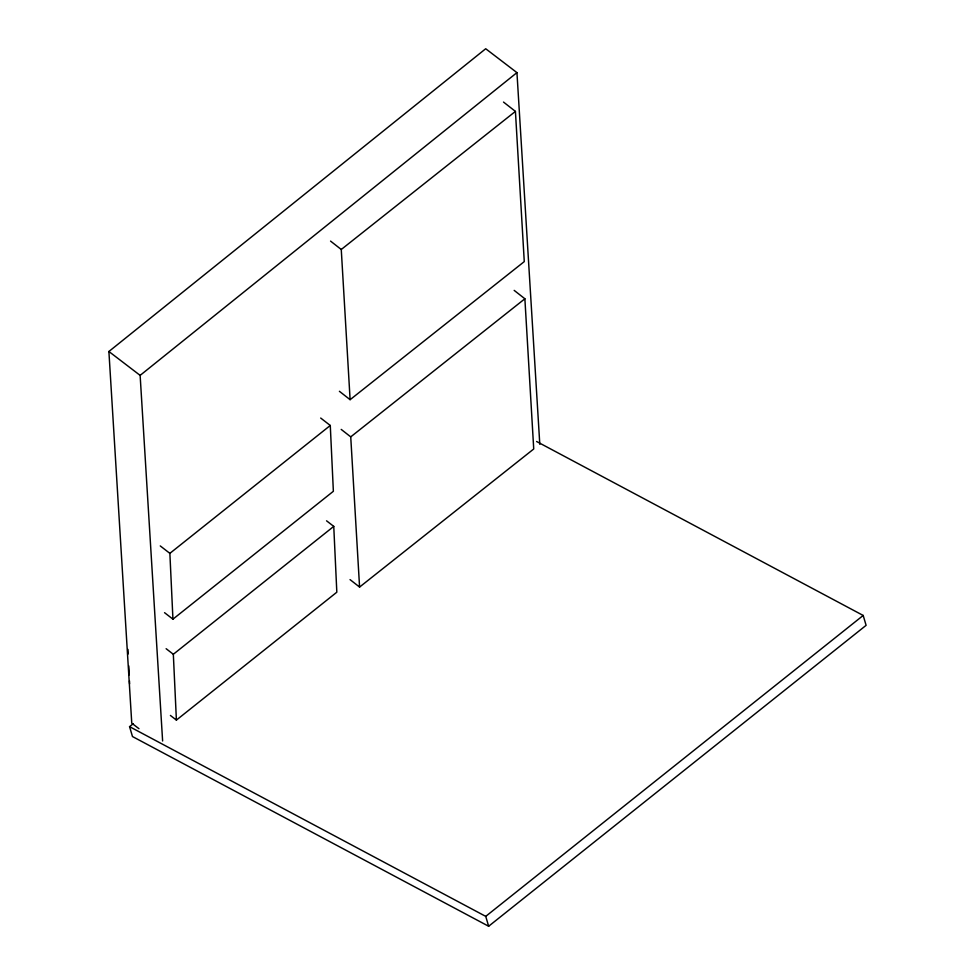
<?xml version="1.0" encoding="UTF-8"?>
<svg xmlns="http://www.w3.org/2000/svg" width="975" height="975" viewBox="0 0 975 975"><rect width="100%" height="100%" fill="white"/><g stroke="black" fill="none" stroke-linecap="round" stroke-linejoin="round"><path stroke-width="1.46" d="M138.962 728.691L131.759 723.182L108.895 351.5L485.708 48.75L516.945 72.625L539.797 444.295M162.618 740.988L140.132 375.375L516.945 72.625M330.281 425.478L333.365 491.29L172.941 619.174L169.869 553.361L330.281 425.478L320.69 418.043M333.755 526.39L336.826 592.203L176.402 720.086L173.331 654.274L333.755 526.39L326.552 520.808M536.591 441.492L863.192 615.457L866.105 625.341L488.646 926.25L132.478 736.539L129.565 726.655L133.136 723.803M129.565 726.655L485.733 916.366L863.192 615.457M515.422 111.394L524.27 261.605L350.11 399.689L341.262 249.49L515.422 111.394L503.502 102.07M524.879 298.777L533.727 448.987L359.58 587.072L350.732 436.873L524.879 298.777L514.166 290.379M108.895 351.5L140.132 375.375M160.266 545.927L169.869 553.361M164.543 612.678L172.941 619.174M166.128 648.704L173.331 654.274M170.406 715.443L176.402 720.086M330.549 241.093L341.262 249.49M339.398 391.292L350.11 399.689M341.201 429.402L350.732 436.873M350.049 579.613L359.58 587.072M485.733 916.366L488.646 926.25M128.005 649.447L128.213 653.945M128.773 665.913L129.188 674.883M129.468 680.867L129.614 683.853"/></g></svg>
